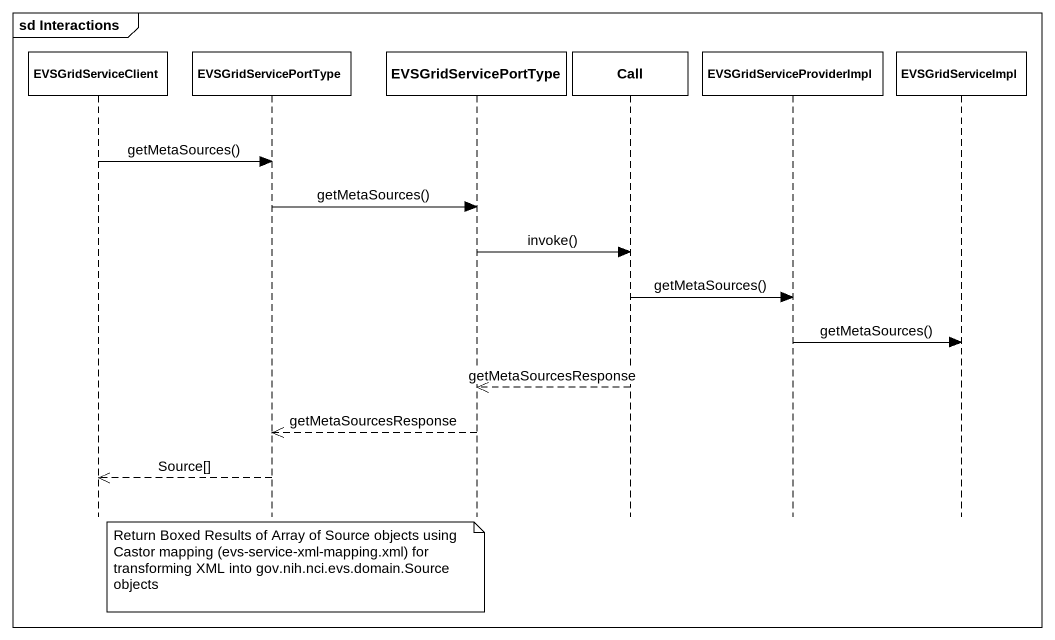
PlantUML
@startuml
mainframe sd Interactions
hide footbox
participant EVSGridServiceClient
participant EVSGridServicePortType
participant "EVSGridServicePortType" as EVSGridServicePortType_2
participant Call
participant EVSGridServiceProviderImpl
participant EVSGridServiceImpl

EVSGridServiceClient -> EVSGridServicePortType : getMetaSources()
EVSGridServicePortType -> EVSGridServicePortType_2 : getMetaSources()
EVSGridServicePortType_2 -> Call : invoke()
Call -> EVSGridServiceProviderImpl : getMetaSources()
EVSGridServiceProviderImpl -> EVSGridServiceImpl : getMetaSources()
Call -->> EVSGridServicePortType_2 : getMetaSourcesResponse
EVSGridServicePortType_2 -->> EVSGridServicePortType : getMetaSourcesResponse
EVSGridServicePortType -->> EVSGridServiceClient : Source[]
note over EVSGridServicePortType : Return Boxed Results of Array of Source objects using Castor mapping (evs-service-xml-mapping.xml) for transforming XML into gov.nih.nci.evs.domain.Source objects
@enduml
